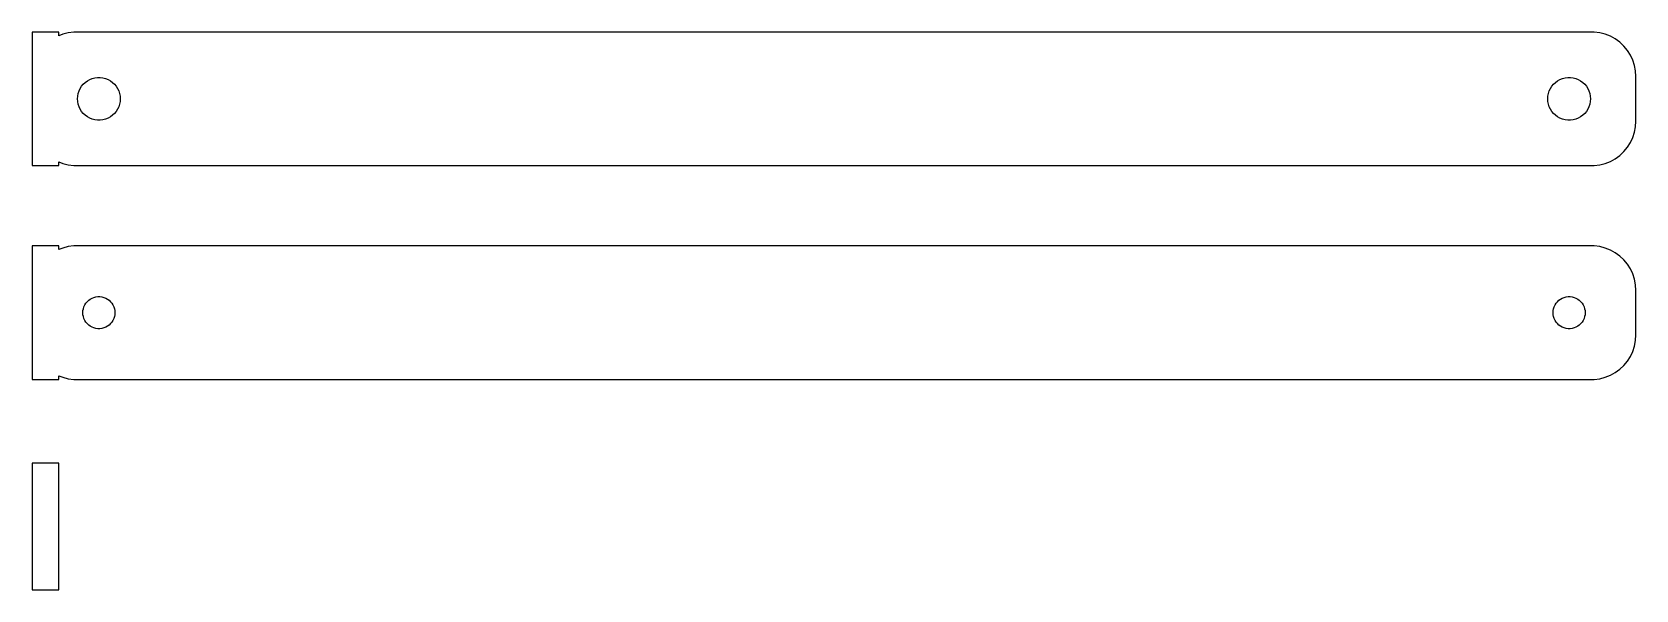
# Model space of a CAD drawing. Header units: metres. Extents: x -90 to 90, y -7 to 55.
import ezdxf

# ---------------------------------------------------------------- set-up
doc = ezdxf.new("R2010")
doc.units = ezdxf.units.M

msp = doc.modelspace()

# ---------------------------------------------------------------- linework, layer by layer
for p, q in [((-87, 55.4901), (-90, 55.4901)), ((-90, 55.4901), (-90, 40.5099)), ((-87, 55.0752), (-87, 55.4901)), ((-86.5451, 55.2553), (-87, 55.0752)), ((-85.9369, 55.4114), (-86.5451, 55.2553)), ((-85.3139, 55.4901), (-85.9369, 55.4114)), ((85.3139, 55.4901), (-85.3139, 55.4901)), ((85.9369, 55.4114), (85.3139, 55.4901)), ((86.5451, 55.2553), (85.9369, 55.4114)), ((87.1289, 55.0241), (86.5451, 55.2553)), ((87.6791, 54.7216), (87.1289, 55.0241)), ((88.1871, 54.3526), (87.6791, 54.7216)), ((88.6448, 53.9227), (88.1871, 54.3526)), ((89.0451, 53.4389), (88.6448, 53.9227)), ((89.3815, 52.9088), (89.0451, 53.4389)), ((89.6489, 52.3406), (89.3815, 52.9088)), ((89.8429, 51.7434), (89.6489, 52.3406)), ((89.9606, 51.1267), (89.8429, 51.7434)), ((90, 50.5), (89.9606, 51.1267)), ((90, 45.5), (90, 50.5)), ((-84.8246, 48.5968), (-84.7315, 48.8835)), ((-84.7315, 48.8835), (-84.6031, 49.1562)), ((-84.6031, 49.1562), (-84.4416, 49.4107)), ((-84.4416, 49.4107), (-84.2495, 49.6429)), ((-84.2495, 49.6429), (-84.0298, 49.8492)), ((-84.0298, 49.8492), (-83.786, 50.0264)), ((-83.786, 50.0264), (-83.5219, 50.1716)), ((-83.5219, 50.1716), (-83.2416, 50.2825)), ((-83.2416, 50.2825), (-82.9497, 50.3575)), ((-82.9497, 50.3575), (-82.6507, 50.3953)), ((-82.6507, 50.3953), (-82.3493, 50.3953)), ((-82.3493, 50.3953), (-82.0503, 50.3575)), ((-82.0503, 50.3575), (-81.7584, 50.2825)), ((-81.7584, 50.2825), (-81.4781, 50.1716)), ((-81.4781, 50.1716), (-81.214, 50.0264)), ((-81.214, 50.0264), (-80.9702, 49.8492)), ((-80.9702, 49.8492), (-80.7505, 49.6429)), ((-80.7505, 49.6429), (-80.5583, 49.4107)), ((-80.5583, 49.4107), (-80.3969, 49.1562)), ((-80.3969, 49.1562), (-80.2685, 48.8835)), ((-80.2685, 48.8835), (-80.1754, 48.5968)), ((80.1754, 48.5968), (80.2685, 48.8835)), ((80.2685, 48.8835), (80.3969, 49.1562)), ((80.3969, 49.1562), (80.5583, 49.4107)), ((80.5583, 49.4107), (80.7505, 49.6429)), ((80.7505, 49.6429), (80.9702, 49.8492)), ((80.9702, 49.8492), (81.214, 50.0264)), ((81.214, 50.0264), (81.4781, 50.1716)), ((81.4781, 50.1716), (81.7584, 50.2825)), ((81.7584, 50.2825), (82.0503, 50.3575)), ((82.0503, 50.3575), (82.3493, 50.3953)), ((82.3493, 50.3953), (82.6507, 50.3953)), ((82.6507, 50.3953), (82.9497, 50.3575)), ((82.9497, 50.3575), (83.2416, 50.2825)), ((83.2416, 50.2825), (83.5219, 50.1716)), ((83.5219, 50.1716), (83.786, 50.0264)), ((83.786, 50.0264), (84.0298, 49.8492)), ((84.0298, 49.8492), (84.2495, 49.6429)), ((84.2495, 49.6429), (84.4416, 49.4107)), ((84.4416, 49.4107), (84.6031, 49.1562)), ((84.6031, 49.1562), (84.7315, 48.8835)), ((84.7315, 48.8835), (84.8246, 48.5968)), ((-84.9, 48), (-84.8811, 48.3008)), ((-84.8811, 47.6992), (-84.9, 48)), ((-84.8811, 48.3008), (-84.8246, 48.5968)), ((-84.8246, 47.4032), (-84.8811, 47.6992)), ((-84.7315, 47.1165), (-84.8246, 47.4032)), ((-84.6031, 46.8438), (-84.7315, 47.1165)), ((-84.4416, 46.5893), (-84.6031, 46.8438)), ((-80.3969, 46.8438), (-80.5583, 46.5893)), ((-80.2685, 47.1165), (-80.3969, 46.8438)), ((-80.1754, 47.4032), (-80.2685, 47.1165)), ((-80.1754, 48.5968), (-80.1189, 48.3008)), ((-80.1189, 47.6992), (-80.1754, 47.4032)), ((-80.1189, 48.3008), (-80.1, 48)), ((-80.1, 48), (-80.1189, 47.6992)), ((80.1, 48), (80.1189, 48.3008)), ((80.1189, 47.6992), (80.1, 48)), ((80.1189, 48.3008), (80.1754, 48.5968)), ((80.1754, 47.4032), (80.1189, 47.6992)), ((80.2685, 47.1165), (80.1754, 47.4032)), ((80.3969, 46.8438), (80.2685, 47.1165)), ((80.5583, 46.5893), (80.3969, 46.8438)), ((84.6031, 46.8438), (84.4416, 46.5893)), ((84.7315, 47.1165), (84.6031, 46.8438)), ((84.8246, 47.4032), (84.7315, 47.1165)), ((84.8246, 48.5968), (84.8811, 48.3008)), ((84.8811, 47.6992), (84.8246, 47.4032)), ((84.8811, 48.3008), (84.9, 48)), ((84.9, 48), (84.8811, 47.6992)), ((-84.2495, 46.3571), (-84.4416, 46.5893)), ((-84.0298, 46.1508), (-84.2495, 46.3571)), ((-83.786, 45.9736), (-84.0298, 46.1508)), ((-83.5219, 45.8284), (-83.786, 45.9736)), ((-83.2416, 45.7175), (-83.5219, 45.8284)), ((-82.9497, 45.6425), (-83.2416, 45.7175)), ((-82.6507, 45.6047), (-82.9497, 45.6425)), ((-82.3493, 45.6047), (-82.6507, 45.6047)), ((-82.0503, 45.6425), (-82.3493, 45.6047)), ((-81.7584, 45.7175), (-82.0503, 45.6425)), ((-81.4781, 45.8284), (-81.7584, 45.7175)), ((-81.214, 45.9736), (-81.4781, 45.8284)), ((-80.9702, 46.1508), (-81.214, 45.9736)), ((-80.7505, 46.3571), (-80.9702, 46.1508)), ((-80.5583, 46.5893), (-80.7505, 46.3571)), ((80.7505, 46.3571), (80.5583, 46.5893)), ((80.9702, 46.1508), (80.7505, 46.3571)), ((81.214, 45.9736), (80.9702, 46.1508)), ((81.4781, 45.8284), (81.214, 45.9736)), ((81.7584, 45.7175), (81.4781, 45.8284)), ((82.0503, 45.6425), (81.7584, 45.7175)), ((82.3493, 45.6047), (82.0503, 45.6425)), ((82.6507, 45.6047), (82.3493, 45.6047)), ((82.9497, 45.6425), (82.6507, 45.6047)), ((83.2416, 45.7175), (82.9497, 45.6425)), ((83.5219, 45.8284), (83.2416, 45.7175)), ((83.786, 45.9736), (83.5219, 45.8284)), ((84.0298, 46.1508), (83.786, 45.9736)), ((84.2495, 46.3571), (84.0298, 46.1508)), ((84.4416, 46.5893), (84.2495, 46.3571)), ((89.9606, 44.8733), (90, 45.5)), ((89.3815, 43.0912), (89.6489, 43.6594)), ((89.6489, 43.6594), (89.8429, 44.2566)), ((89.8429, 44.2566), (89.9606, 44.8733)), ((87.6791, 41.2784), (88.1871, 41.6474)), ((88.1871, 41.6474), (88.6448, 42.0773)), ((88.6448, 42.0773), (89.0451, 42.5611)), ((89.0451, 42.5611), (89.3815, 43.0912)), ((-90, 40.5099), (-87, 40.5099)), ((-87, 40.9248), (-86.5451, 40.7447)), ((-87, 40.5099), (-87, 40.9248)), ((-86.5451, 40.7447), (-85.9369, 40.5886)), ((-85.9369, 40.5886), (-85.3139, 40.5099)), ((-85.3139, 40.5099), (85.3139, 40.5099)), ((85.3139, 40.5099), (85.9369, 40.5886)), ((85.9369, 40.5886), (86.5451, 40.7447)), ((86.5451, 40.7447), (87.1289, 40.9759)), ((87.1289, 40.9759), (87.6791, 41.2784)), ((-87, 31.4901), (-90, 31.4901)), ((-90, 31.4901), (-90, 16.5099)), ((-87, 31.0752), (-87, 31.4901)), ((-86.5451, 31.2553), (-87, 31.0752)), ((-85.9369, 31.4114), (-86.5451, 31.2553)), ((-85.3139, 31.4901), (-85.9369, 31.4114)), ((85.3139, 31.4901), (-85.3139, 31.4901)), ((85.9369, 31.4114), (85.3139, 31.4901)), ((86.5451, 31.2553), (85.9369, 31.4114)), ((87.1289, 31.0241), (86.5451, 31.2553)), ((87.6791, 30.7216), (87.1289, 31.0241)), ((88.1871, 30.3526), (87.6791, 30.7216)), ((88.6448, 29.9227), (88.1871, 30.3526)), ((89.0451, 29.4389), (88.6448, 29.9227)), ((89.3815, 28.9088), (89.0451, 29.4389)), ((89.6489, 28.3406), (89.3815, 28.9088)), ((89.8429, 27.7434), (89.6489, 28.3406)), ((89.9606, 27.1267), (89.8429, 27.7434)), ((90, 26.5), (89.9606, 27.1267)), ((-83.9562, 25.058), (-83.8121, 25.2322)), ((-83.8121, 25.2322), (-83.6474, 25.3869)), ((-83.6474, 25.3869), (-83.4645, 25.5198)), ((-83.4645, 25.5198), (-83.2664, 25.6287)), ((-83.2664, 25.6287), (-83.0562, 25.7119)), ((-83.0562, 25.7119), (-82.8373, 25.7681)), ((-82.8373, 25.7681), (-82.613, 25.7964)), ((-82.613, 25.7964), (-82.387, 25.7964)), ((-82.387, 25.7964), (-82.1627, 25.7681)), ((-82.1627, 25.7681), (-81.9438, 25.7119)), ((-81.9438, 25.7119), (-81.7336, 25.6287)), ((-81.7336, 25.6287), (-81.5355, 25.5198)), ((-81.5355, 25.5198), (-81.3526, 25.3869)), ((-81.3526, 25.3869), (-81.1879, 25.2322)), ((-81.1879, 25.2322), (-81.0438, 25.058)), ((81.0438, 25.058), (81.1879, 25.2322)), ((81.1879, 25.2322), (81.3526, 25.3869)), ((81.3526, 25.3869), (81.5355, 25.5198)), ((81.5355, 25.5198), (81.7336, 25.6287)), ((81.7336, 25.6287), (81.9438, 25.7119)), ((81.9438, 25.7119), (82.1627, 25.7681)), ((82.1627, 25.7681), (82.387, 25.7964)), ((82.387, 25.7964), (82.613, 25.7964)), ((82.613, 25.7964), (82.8373, 25.7681)), ((82.8373, 25.7681), (83.0562, 25.7119)), ((83.0562, 25.7119), (83.2664, 25.6287)), ((83.2664, 25.6287), (83.4645, 25.5198)), ((83.4645, 25.5198), (83.6474, 25.3869)), ((83.6474, 25.3869), (83.8121, 25.2322)), ((83.8121, 25.2322), (83.9562, 25.058)), ((90, 21.5), (90, 26.5)), ((-84.3, 24), (-84.2858, 24.2256)), ((-84.2858, 23.7744), (-84.3, 24)), ((-84.2858, 24.2256), (-84.2434, 24.4476)), ((-84.2434, 23.5524), (-84.2858, 23.7744)), ((-84.2434, 24.4476), (-84.1736, 24.6626)), ((-84.1736, 23.3374), (-84.2434, 23.5524)), ((-84.1736, 24.6626), (-84.0773, 24.8671)), ((-84.0773, 24.8671), (-83.9562, 25.058)), ((-81.0438, 25.058), (-80.9226, 24.8671)), ((-80.9226, 24.8671), (-80.8264, 24.6626)), ((-80.8264, 24.6626), (-80.7565, 24.4476)), ((-80.7565, 23.5524), (-80.8264, 23.3374)), ((-80.7565, 24.4476), (-80.7142, 24.2256)), ((-80.7142, 23.7744), (-80.7565, 23.5524)), ((-80.7142, 24.2256), (-80.7, 24)), ((-80.7, 24), (-80.7142, 23.7744)), ((80.7, 24), (80.7142, 24.2256)), ((80.7142, 23.7744), (80.7, 24)), ((80.7142, 24.2256), (80.7565, 24.4476)), ((80.7565, 23.5524), (80.7142, 23.7744)), ((80.7565, 24.4476), (80.8264, 24.6626)), ((80.8264, 23.3374), (80.7565, 23.5524)), ((80.8264, 24.6626), (80.9226, 24.8671)), ((80.9226, 24.8671), (81.0438, 25.058)), ((83.9562, 25.058), (84.0773, 24.8671)), ((84.0773, 24.8671), (84.1736, 24.6626)), ((84.1736, 24.6626), (84.2434, 24.4476)), ((84.2434, 23.5524), (84.1736, 23.3374)), ((84.2434, 24.4476), (84.2858, 24.2256)), ((84.2858, 23.7744), (84.2434, 23.5524)), ((84.2858, 24.2256), (84.3, 24)), ((84.3, 24), (84.2858, 23.7744)), ((-84.0773, 23.1329), (-84.1736, 23.3374)), ((-83.9562, 22.942), (-84.0773, 23.1329)), ((-83.8121, 22.7678), (-83.9562, 22.942)), ((-83.6474, 22.6131), (-83.8121, 22.7678)), ((-83.4645, 22.4802), (-83.6474, 22.6131)), ((-83.2664, 22.3713), (-83.4645, 22.4802)), ((-83.0562, 22.2881), (-83.2664, 22.3713)), ((-82.8373, 22.2319), (-83.0562, 22.2881)), ((-82.613, 22.2036), (-82.8373, 22.2319)), ((-82.387, 22.2036), (-82.613, 22.2036)), ((-82.1627, 22.2319), (-82.387, 22.2036)), ((-81.9438, 22.2881), (-82.1627, 22.2319)), ((-81.7336, 22.3713), (-81.9438, 22.2881)), ((-81.5355, 22.4802), (-81.7336, 22.3713)), ((-81.3526, 22.6131), (-81.5355, 22.4802)), ((-81.1879, 22.7678), (-81.3526, 22.6131)), ((-81.0438, 22.942), (-81.1879, 22.7678)), ((-80.9226, 23.1329), (-81.0438, 22.942)), ((-80.8264, 23.3374), (-80.9226, 23.1329)), ((80.9226, 23.1329), (80.8264, 23.3374)), ((81.0438, 22.942), (80.9226, 23.1329)), ((81.1879, 22.7678), (81.0438, 22.942)), ((81.3526, 22.6131), (81.1879, 22.7678)), ((81.5355, 22.4802), (81.3526, 22.6131)), ((81.7336, 22.3713), (81.5355, 22.4802)), ((81.9438, 22.2881), (81.7336, 22.3713)), ((82.1627, 22.2319), (81.9438, 22.2881)), ((82.387, 22.2036), (82.1627, 22.2319)), ((82.613, 22.2036), (82.387, 22.2036)), ((82.8373, 22.2319), (82.613, 22.2036)), ((83.0562, 22.2881), (82.8373, 22.2319)), ((83.2664, 22.3713), (83.0562, 22.2881)), ((83.4645, 22.4802), (83.2664, 22.3713)), ((83.6474, 22.6131), (83.4645, 22.4802)), ((83.8121, 22.7678), (83.6474, 22.6131)), ((83.9562, 22.942), (83.8121, 22.7678)), ((84.0773, 23.1329), (83.9562, 22.942)), ((84.1736, 23.3374), (84.0773, 23.1329)), ((89.6489, 19.6594), (89.8429, 20.2566)), ((89.8429, 20.2566), (89.9606, 20.8733)), ((89.9606, 20.8733), (90, 21.5)), ((88.1871, 17.6474), (88.6448, 18.0773)), ((88.6448, 18.0773), (89.0451, 18.5611)), ((89.0451, 18.5611), (89.3815, 19.0912)), ((89.3815, 19.0912), (89.6489, 19.6594)), ((-90, 16.5099), (-87, 16.5099)), ((-87, 16.9248), (-86.5451, 16.7447)), ((-87, 16.5099), (-87, 16.9248)), ((-86.5451, 16.7447), (-85.9369, 16.5886)), ((-85.9369, 16.5886), (-85.3139, 16.5099)), ((-85.3139, 16.5099), (85.3139, 16.5099)), ((85.3139, 16.5099), (85.9369, 16.5886)), ((85.9369, 16.5886), (86.5451, 16.7447)), ((86.5451, 16.7447), (87.1289, 16.9759)), ((87.1289, 16.9759), (87.6791, 17.2784)), ((87.6791, 17.2784), (88.1871, 17.6474)), ((-87, 7.1148), (-90, 7.1148)), ((-90, 7.1148), (-90, -7.1148)), ((-87, -7.1148), (-87, 7.1148)), ((-90, -7.1148), (-87, -7.1148))]:
    msp.add_line(p, q)

doc.saveas('drawing.dxf')
